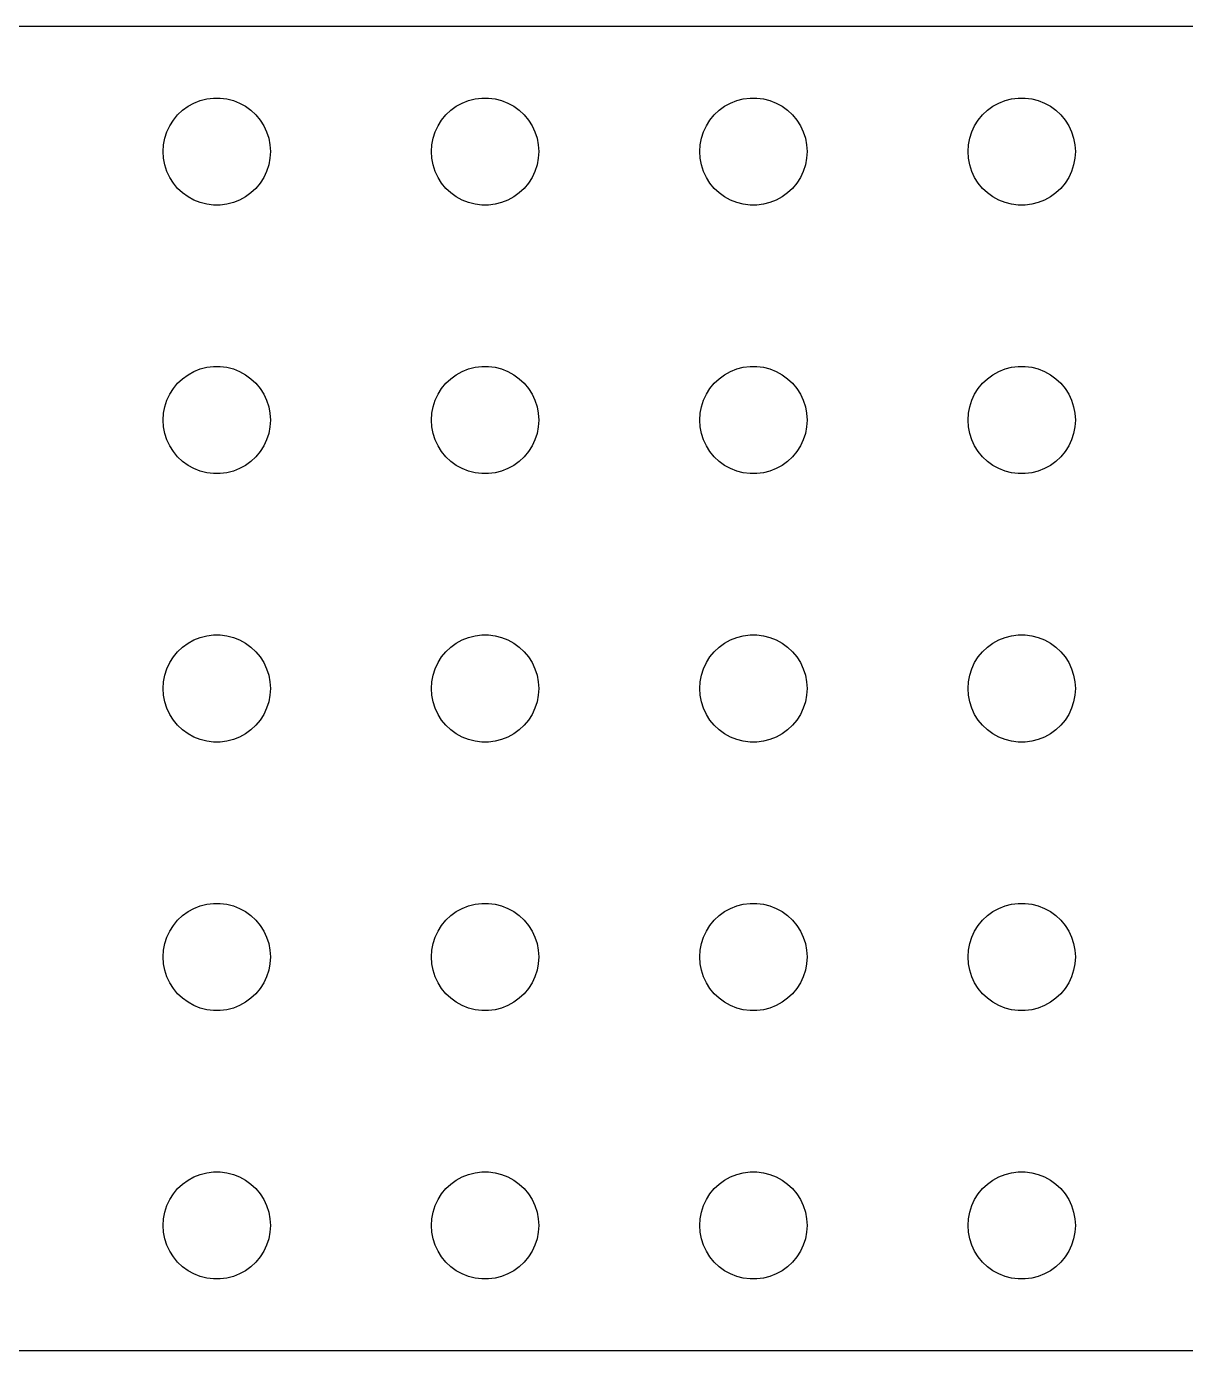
# Model space of a CAD drawing. Header units: metres. Extents: x -71 to 71, y -18 to 18.
# Drawn here: x -35.32 to -2.92, y -18.5 to 18.5 of the extents above; entities that cross this region are included whole.
import ezdxf

# ---------------------------------------------------------------- set-up
doc = ezdxf.new("R2010")
doc.units = ezdxf.units.M

msp = doc.modelspace()

# ---------------------------------------------------------------- linework, layer by layer
for p, q in [((68.657, 18.4951), (-68.657, 18.4951)), ((-30.8037, 16.2665), (-30.6387, 16.3572)), ((-30.6387, 16.3572), (-30.4635, 16.4266)), ((-30.4635, 16.4266), (-30.2811, 16.4734)), ((-30.2811, 16.4734), (-30.0942, 16.497)), ((-30.0942, 16.497), (-29.9058, 16.497)), ((-29.9058, 16.497), (-29.7189, 16.4734)), ((-29.7189, 16.4734), (-29.5365, 16.4266)), ((-29.5365, 16.4266), (-29.3613, 16.3572)), ((-29.3613, 16.3572), (-29.1963, 16.2665)), ((-23.3037, 16.2665), (-23.1387, 16.3572)), ((-23.1387, 16.3572), (-22.9635, 16.4266)), ((-22.9635, 16.4266), (-22.7811, 16.4734)), ((-22.7811, 16.4734), (-22.5942, 16.497)), ((-22.5942, 16.497), (-22.4058, 16.497)), ((-22.4058, 16.497), (-22.2189, 16.4734)), ((-22.2189, 16.4734), (-22.0365, 16.4266)), ((-22.0365, 16.4266), (-21.8613, 16.3572)), ((-21.8613, 16.3572), (-21.6963, 16.2665)), ((-15.8037, 16.2665), (-15.6387, 16.3572)), ((-15.6387, 16.3572), (-15.4635, 16.4266)), ((-15.4635, 16.4266), (-15.2811, 16.4734)), ((-15.2811, 16.4734), (-15.0942, 16.497)), ((-15.0942, 16.497), (-14.9058, 16.497)), ((-14.9058, 16.497), (-14.7189, 16.4734)), ((-14.7189, 16.4734), (-14.5365, 16.4266)), ((-14.5365, 16.4266), (-14.3613, 16.3572)), ((-14.3613, 16.3572), (-14.1963, 16.2665)), ((-8.30373, 16.2665), (-8.13866, 16.3572)), ((-8.13866, 16.3572), (-7.96352, 16.4266)), ((-7.96352, 16.4266), (-7.78107, 16.4734)), ((-7.78107, 16.4734), (-7.59418, 16.497)), ((-7.59418, 16.497), (-7.40581, 16.497)), ((-7.40581, 16.497), (-7.21892, 16.4734)), ((-7.21892, 16.4734), (-7.03647, 16.4266)), ((-7.03647, 16.4266), (-6.86133, 16.3572)), ((-6.86133, 16.3572), (-6.69626, 16.2665)), ((-31.2135, 15.8817), (-31.0934, 16.0268)), ((-31.0934, 16.0268), (-30.9561, 16.1558)), ((-30.9561, 16.1558), (-30.8037, 16.2665)), ((-29.1963, 16.2665), (-29.0439, 16.1558)), ((-29.0439, 16.1558), (-28.9065, 16.0268)), ((-28.9065, 16.0268), (-28.7865, 15.8817)), ((-23.7135, 15.8817), (-23.5934, 16.0268)), ((-23.5934, 16.0268), (-23.4561, 16.1558)), ((-23.4561, 16.1558), (-23.3037, 16.2665)), ((-21.6963, 16.2665), (-21.5439, 16.1558)), ((-21.5439, 16.1558), (-21.4065, 16.0268)), ((-21.4065, 16.0268), (-21.2865, 15.8817)), ((-16.2135, 15.8817), (-16.0934, 16.0268)), ((-16.0934, 16.0268), (-15.9561, 16.1558)), ((-15.9561, 16.1558), (-15.8037, 16.2665)), ((-14.1963, 16.2665), (-14.0439, 16.1558)), ((-14.0439, 16.1558), (-13.9065, 16.0268)), ((-13.9065, 16.0268), (-13.7865, 15.8817)), ((-8.71352, 15.8817), (-8.59344, 16.0268)), ((-8.59344, 16.0268), (-8.45613, 16.1558)), ((-8.45613, 16.1558), (-8.30373, 16.2665)), ((-6.69626, 16.2665), (-6.54385, 16.1558)), ((-6.54385, 16.1558), (-6.40654, 16.0268)), ((-6.40654, 16.0268), (-6.28647, 15.8817)), ((-31.4529, 15.373), (-31.3947, 15.5522)), ((-31.3947, 15.5522), (-31.3145, 15.7226)), ((-31.3145, 15.7226), (-31.2135, 15.8817)), ((-28.7865, 15.8817), (-28.6855, 15.7226)), ((-28.6855, 15.7226), (-28.6053, 15.5522)), ((-28.6053, 15.5522), (-28.5471, 15.373)), ((-23.9529, 15.373), (-23.8947, 15.5522)), ((-23.8947, 15.5522), (-23.8145, 15.7226)), ((-23.8145, 15.7226), (-23.7135, 15.8817)), ((-21.2865, 15.8817), (-21.1855, 15.7226)), ((-21.1855, 15.7226), (-21.1053, 15.5522)), ((-21.1053, 15.5522), (-21.0471, 15.373)), ((-16.4529, 15.373), (-16.3947, 15.5522)), ((-16.3947, 15.5522), (-16.3145, 15.7226)), ((-16.3145, 15.7226), (-16.2135, 15.8817)), ((-13.7865, 15.8817), (-13.6855, 15.7226)), ((-13.6855, 15.7226), (-13.6053, 15.5522)), ((-13.6053, 15.5522), (-13.5471, 15.373)), ((-8.95287, 15.373), (-8.89465, 15.5522)), ((-8.89465, 15.5522), (-8.81445, 15.7226)), ((-8.81445, 15.7226), (-8.71352, 15.8817)), ((-6.28647, 15.8817), (-6.18553, 15.7226)), ((-6.18553, 15.7226), (-6.10533, 15.5522)), ((-6.10533, 15.5522), (-6.04712, 15.373)), ((-31.5, 15), (-31.4882, 15.188)), ((-31.4882, 15.188), (-31.4529, 15.373)), ((-28.5471, 15.373), (-28.5118, 15.188)), ((-28.5118, 15.188), (-28.5, 15)), ((-24, 15), (-23.9882, 15.188)), ((-23.9882, 15.188), (-23.9529, 15.373)), ((-21.0471, 15.373), (-21.0118, 15.188)), ((-21.0118, 15.188), (-21, 15)), ((-16.5, 15), (-16.4882, 15.188)), ((-16.4882, 15.188), (-16.4529, 15.373)), ((-13.5471, 15.373), (-13.5118, 15.188)), ((-13.5118, 15.188), (-13.5, 15)), ((-9, 15), (-8.98816, 15.188)), ((-8.98816, 15.188), (-8.95287, 15.373)), ((-6.04712, 15.373), (-6.01183, 15.188)), ((-6.01183, 15.188), (-6, 15)), ((-31.4882, 14.812), (-31.5, 15)), ((-31.4529, 14.627), (-31.4882, 14.812)), ((-28.5118, 14.812), (-28.5471, 14.627)), ((-28.5, 15), (-28.5118, 14.812)), ((-23.9882, 14.812), (-24, 15)), ((-23.9529, 14.627), (-23.9882, 14.812)), ((-21.0118, 14.812), (-21.0471, 14.627)), ((-21, 15), (-21.0118, 14.812)), ((-16.4882, 14.812), (-16.5, 15)), ((-16.4529, 14.627), (-16.4882, 14.812)), ((-13.5118, 14.812), (-13.5471, 14.627)), ((-13.5, 15), (-13.5118, 14.812)), ((-8.98816, 14.812), (-9, 15)), ((-8.95287, 14.627), (-8.98816, 14.812)), ((-6.01183, 14.812), (-6.04712, 14.627)), ((-6, 15), (-6.01183, 14.812)), ((-31.3947, 14.4478), (-31.4529, 14.627)), ((-31.3145, 14.2774), (-31.3947, 14.4478)), ((-28.6053, 14.4478), (-28.6855, 14.2774)), ((-28.5471, 14.627), (-28.6053, 14.4478)), ((-23.8947, 14.4478), (-23.9529, 14.627)), ((-23.8145, 14.2774), (-23.8947, 14.4478)), ((-21.1053, 14.4478), (-21.1855, 14.2774)), ((-21.0471, 14.627), (-21.1053, 14.4478)), ((-16.3947, 14.4478), (-16.4529, 14.627)), ((-16.3145, 14.2774), (-16.3947, 14.4478)), ((-13.6053, 14.4478), (-13.6855, 14.2774)), ((-13.5471, 14.627), (-13.6053, 14.4478)), ((-8.89465, 14.4478), (-8.95287, 14.627)), ((-8.81445, 14.2774), (-8.89465, 14.4478)), ((-6.10533, 14.4478), (-6.18553, 14.2774)), ((-6.04712, 14.627), (-6.10533, 14.4478)), ((-31.2135, 14.1183), (-31.3145, 14.2774)), ((-31.0934, 13.9732), (-31.2135, 14.1183)), ((-28.7865, 14.1183), (-28.9065, 13.9732)), ((-28.6855, 14.2774), (-28.7865, 14.1183)), ((-23.7135, 14.1183), (-23.8145, 14.2774)), ((-23.5934, 13.9732), (-23.7135, 14.1183)), ((-21.2865, 14.1183), (-21.4065, 13.9732)), ((-21.1855, 14.2774), (-21.2865, 14.1183)), ((-16.2135, 14.1183), (-16.3145, 14.2774)), ((-16.0934, 13.9732), (-16.2135, 14.1183)), ((-13.7865, 14.1183), (-13.9065, 13.9732)), ((-13.6855, 14.2774), (-13.7865, 14.1183)), ((-8.71352, 14.1183), (-8.81445, 14.2774)), ((-8.59344, 13.9732), (-8.71352, 14.1183)), ((-6.28647, 14.1183), (-6.40654, 13.9732)), ((-6.18553, 14.2774), (-6.28647, 14.1183)), ((-30.9561, 13.8442), (-31.0934, 13.9732)), ((-30.8037, 13.7335), (-30.9561, 13.8442)), ((-30.6387, 13.6427), (-30.8037, 13.7335)), ((-29.1963, 13.7335), (-29.3613, 13.6427)), ((-29.0439, 13.8442), (-29.1963, 13.7335)), ((-28.9065, 13.9732), (-29.0439, 13.8442)), ((-23.4561, 13.8442), (-23.5934, 13.9732)), ((-23.3037, 13.7335), (-23.4561, 13.8442)), ((-23.1387, 13.6427), (-23.3037, 13.7335)), ((-21.6963, 13.7335), (-21.8613, 13.6427)), ((-21.5439, 13.8442), (-21.6963, 13.7335)), ((-21.4065, 13.9732), (-21.5439, 13.8442)), ((-15.9561, 13.8442), (-16.0934, 13.9732)), ((-15.8037, 13.7335), (-15.9561, 13.8442)), ((-15.6387, 13.6427), (-15.8037, 13.7335)), ((-14.1963, 13.7335), (-14.3613, 13.6427)), ((-14.0439, 13.8442), (-14.1963, 13.7335)), ((-13.9065, 13.9732), (-14.0439, 13.8442)), ((-8.45613, 13.8442), (-8.59344, 13.9732)), ((-8.30373, 13.7335), (-8.45613, 13.8442)), ((-8.13866, 13.6427), (-8.30373, 13.7335)), ((-6.69626, 13.7335), (-6.86133, 13.6427)), ((-6.54385, 13.8442), (-6.69626, 13.7335)), ((-6.40654, 13.9732), (-6.54385, 13.8442)), ((-30.4635, 13.5734), (-30.6387, 13.6427)), ((-30.2811, 13.5266), (-30.4635, 13.5734)), ((-30.0942, 13.5029), (-30.2811, 13.5266)), ((-29.9058, 13.5029), (-30.0942, 13.5029)), ((-29.7189, 13.5266), (-29.9058, 13.5029)), ((-29.5365, 13.5734), (-29.7189, 13.5266)), ((-29.3613, 13.6427), (-29.5365, 13.5734)), ((-22.9635, 13.5734), (-23.1387, 13.6427)), ((-22.7811, 13.5266), (-22.9635, 13.5734)), ((-22.5942, 13.5029), (-22.7811, 13.5266)), ((-22.4058, 13.5029), (-22.5942, 13.5029)), ((-22.2189, 13.5266), (-22.4058, 13.5029)), ((-22.0365, 13.5734), (-22.2189, 13.5266)), ((-21.8613, 13.6427), (-22.0365, 13.5734)), ((-15.4635, 13.5734), (-15.6387, 13.6427)), ((-15.2811, 13.5266), (-15.4635, 13.5734)), ((-15.0942, 13.5029), (-15.2811, 13.5266)), ((-14.9058, 13.5029), (-15.0942, 13.5029)), ((-14.7189, 13.5266), (-14.9058, 13.5029)), ((-14.5365, 13.5734), (-14.7189, 13.5266)), ((-14.3613, 13.6427), (-14.5365, 13.5734)), ((-7.96352, 13.5734), (-8.13866, 13.6427)), ((-7.78107, 13.5266), (-7.96352, 13.5734)), ((-7.59418, 13.5029), (-7.78107, 13.5266)), ((-7.40581, 13.5029), (-7.59418, 13.5029)), ((-7.21892, 13.5266), (-7.40581, 13.5029)), ((-7.03647, 13.5734), (-7.21892, 13.5266)), ((-6.86133, 13.6427), (-7.03647, 13.5734)), ((-30.6387, 8.85724), (-30.4635, 8.92657)), ((-30.4635, 8.92657), (-30.2811, 8.97342)), ((-30.2811, 8.97342), (-30.0942, 8.99704)), ((-30.0942, 8.99704), (-29.9058, 8.99704)), ((-29.9058, 8.99704), (-29.7189, 8.97342)), ((-29.7189, 8.97342), (-29.5365, 8.92657)), ((-29.5365, 8.92657), (-29.3613, 8.85724)), ((-23.1387, 8.85724), (-22.9635, 8.92657)), ((-22.9635, 8.92657), (-22.7811, 8.97342)), ((-22.7811, 8.97342), (-22.5942, 8.99704)), ((-22.5942, 8.99704), (-22.4058, 8.99704)), ((-22.4058, 8.99704), (-22.2189, 8.97342)), ((-22.2189, 8.97342), (-22.0365, 8.92657)), ((-22.0365, 8.92657), (-21.8613, 8.85724)), ((-15.6387, 8.85724), (-15.4635, 8.92657)), ((-15.4635, 8.92657), (-15.2811, 8.97342)), ((-15.2811, 8.97342), (-15.0942, 8.99704)), ((-15.0942, 8.99704), (-14.9058, 8.99704)), ((-14.9058, 8.99704), (-14.7189, 8.97342)), ((-14.7189, 8.97342), (-14.5365, 8.92657)), ((-14.5365, 8.92657), (-14.3613, 8.85724)), ((-8.13866, 8.85724), (-7.96352, 8.92657)), ((-7.96352, 8.92657), (-7.78107, 8.97342)), ((-7.78107, 8.97342), (-7.59418, 8.99704)), ((-7.59418, 8.99704), (-7.40581, 8.99704)), ((-7.40581, 8.99704), (-7.21892, 8.97342)), ((-7.21892, 8.97342), (-7.03647, 8.92657)), ((-7.03647, 8.92657), (-6.86133, 8.85724)), ((-31.2135, 8.38167), (-31.0934, 8.52681)), ((-31.0934, 8.52681), (-30.9561, 8.65576)), ((-30.9561, 8.65576), (-30.8037, 8.76648)), ((-30.8037, 8.76648), (-30.6387, 8.85724)), ((-29.3613, 8.85724), (-29.1963, 8.76648)), ((-29.1963, 8.76648), (-29.0439, 8.65576)), ((-29.0439, 8.65576), (-28.9065, 8.52681)), ((-28.9065, 8.52681), (-28.7865, 8.38167)), ((-23.7135, 8.38167), (-23.5934, 8.52681)), ((-23.5934, 8.52681), (-23.4561, 8.65576)), ((-23.4561, 8.65576), (-23.3037, 8.76648)), ((-23.3037, 8.76648), (-23.1387, 8.85724)), ((-21.8613, 8.85724), (-21.6963, 8.76648)), ((-21.6963, 8.76648), (-21.5439, 8.65576)), ((-21.5439, 8.65576), (-21.4065, 8.52681)), ((-21.4065, 8.52681), (-21.2865, 8.38167)), ((-16.2135, 8.38167), (-16.0934, 8.52681)), ((-16.0934, 8.52681), (-15.9561, 8.65576)), ((-15.9561, 8.65576), (-15.8037, 8.76648)), ((-15.8037, 8.76648), (-15.6387, 8.85724)), ((-14.3613, 8.85724), (-14.1963, 8.76648)), ((-14.1963, 8.76648), (-14.0439, 8.65576)), ((-14.0439, 8.65576), (-13.9065, 8.52681)), ((-13.9065, 8.52681), (-13.7865, 8.38167)), ((-8.71352, 8.38167), (-8.59344, 8.52681)), ((-8.59344, 8.52681), (-8.45613, 8.65576)), ((-8.45613, 8.65576), (-8.30373, 8.76648)), ((-8.30373, 8.76648), (-8.13866, 8.85724)), ((-6.86133, 8.85724), (-6.69626, 8.76648)), ((-6.69626, 8.76648), (-6.54385, 8.65576)), ((-6.54385, 8.65576), (-6.40654, 8.52681)), ((-6.40654, 8.52681), (-6.28647, 8.38167)), ((-31.3947, 8.05219), (-31.3145, 8.22263)), ((-31.3145, 8.22263), (-31.2135, 8.38167)), ((-28.7865, 8.38167), (-28.6855, 8.22263)), ((-28.6855, 8.22263), (-28.6053, 8.05219)), ((-23.8947, 8.05219), (-23.8145, 8.22263)), ((-23.8145, 8.22263), (-23.7135, 8.38167)), ((-21.2865, 8.38167), (-21.1855, 8.22263)), ((-21.1855, 8.22263), (-21.1053, 8.05219)), ((-16.3947, 8.05219), (-16.3145, 8.22263)), ((-16.3145, 8.22263), (-16.2135, 8.38167)), ((-13.7865, 8.38167), (-13.6855, 8.22263)), ((-13.6855, 8.22263), (-13.6053, 8.05219)), ((-8.89465, 8.05219), (-8.81445, 8.22263)), ((-8.81445, 8.22263), (-8.71352, 8.38167)), ((-6.28647, 8.38167), (-6.18553, 8.22263)), ((-6.18553, 8.22263), (-6.10533, 8.05219)), ((-31.4882, 7.68799), (-31.4529, 7.87303)), ((-31.4529, 7.87303), (-31.3947, 8.05219)), ((-28.6053, 8.05219), (-28.5471, 7.87303)), ((-28.5471, 7.87303), (-28.5118, 7.68799)), ((-23.9882, 7.68799), (-23.9529, 7.87303)), ((-23.9529, 7.87303), (-23.8947, 8.05219)), ((-21.1053, 8.05219), (-21.0471, 7.87303)), ((-21.0471, 7.87303), (-21.0118, 7.68799)), ((-16.4882, 7.68799), (-16.4529, 7.87303)), ((-16.4529, 7.87303), (-16.3947, 8.05219)), ((-13.6053, 8.05219), (-13.5471, 7.87303)), ((-13.5471, 7.87303), (-13.5118, 7.68799)), ((-8.98816, 7.68799), (-8.95287, 7.87303)), ((-8.95287, 7.87303), (-8.89465, 8.05219)), ((-6.10533, 8.05219), (-6.04712, 7.87303)), ((-6.04712, 7.87303), (-6.01183, 7.68799)), ((-31.5, 7.5), (-31.4882, 7.68799)), ((-31.4882, 7.312), (-31.5, 7.5)), ((-28.5118, 7.68799), (-28.5, 7.5)), ((-28.5, 7.5), (-28.5118, 7.312)), ((-24, 7.5), (-23.9882, 7.68799)), ((-23.9882, 7.312), (-24, 7.5)), ((-21.0118, 7.68799), (-21, 7.5)), ((-21, 7.5), (-21.0118, 7.312)), ((-16.5, 7.5), (-16.4882, 7.68799)), ((-16.4882, 7.312), (-16.5, 7.5)), ((-13.5118, 7.68799), (-13.5, 7.5)), ((-13.5, 7.5), (-13.5118, 7.312)), ((-9, 7.5), (-8.98816, 7.68799)), ((-8.98816, 7.312), (-9, 7.5)), ((-6.01183, 7.68799), (-6, 7.5)), ((-6, 7.5), (-6.01183, 7.312)), ((-31.4529, 7.12695), (-31.4882, 7.312)), ((-31.3947, 6.9478), (-31.4529, 7.12695)), ((-28.5471, 7.12695), (-28.6053, 6.9478)), ((-28.5118, 7.312), (-28.5471, 7.12695)), ((-23.9529, 7.12695), (-23.9882, 7.312)), ((-23.8947, 6.9478), (-23.9529, 7.12695)), ((-21.0471, 7.12695), (-21.1053, 6.9478)), ((-21.0118, 7.312), (-21.0471, 7.12695)), ((-16.4529, 7.12695), (-16.4882, 7.312)), ((-16.3947, 6.9478), (-16.4529, 7.12695)), ((-13.5471, 7.12695), (-13.6053, 6.9478)), ((-13.5118, 7.312), (-13.5471, 7.12695)), ((-8.95287, 7.12695), (-8.98816, 7.312)), ((-8.89465, 6.9478), (-8.95287, 7.12695)), ((-6.04712, 7.12695), (-6.10533, 6.9478)), ((-6.01183, 7.312), (-6.04712, 7.12695)), ((-31.3145, 6.77736), (-31.3947, 6.9478)), ((-31.2135, 6.61832), (-31.3145, 6.77736)), ((-28.6855, 6.77736), (-28.7865, 6.61832)), ((-28.6053, 6.9478), (-28.6855, 6.77736)), ((-23.8145, 6.77736), (-23.8947, 6.9478)), ((-23.7135, 6.61832), (-23.8145, 6.77736)), ((-21.1855, 6.77736), (-21.2865, 6.61832)), ((-21.1053, 6.9478), (-21.1855, 6.77736)), ((-16.3145, 6.77736), (-16.3947, 6.9478)), ((-16.2135, 6.61832), (-16.3145, 6.77736)), ((-13.6855, 6.77736), (-13.7865, 6.61832)), ((-13.6053, 6.9478), (-13.6855, 6.77736)), ((-8.81445, 6.77736), (-8.89465, 6.9478)), ((-8.71352, 6.61832), (-8.81445, 6.77736)), ((-6.18553, 6.77736), (-6.28647, 6.61832)), ((-6.10533, 6.9478), (-6.18553, 6.77736)), ((-31.0934, 6.47318), (-31.2135, 6.61832)), ((-30.9561, 6.34422), (-31.0934, 6.47318)), ((-30.8037, 6.23351), (-30.9561, 6.34422)), ((-29.0439, 6.34422), (-29.1963, 6.23351)), ((-28.9065, 6.47318), (-29.0439, 6.34422)), ((-28.7865, 6.61832), (-28.9065, 6.47318)), ((-23.5934, 6.47318), (-23.7135, 6.61832)), ((-23.4561, 6.34422), (-23.5934, 6.47318)), ((-23.3037, 6.23351), (-23.4561, 6.34422)), ((-21.5439, 6.34422), (-21.6963, 6.23351)), ((-21.4065, 6.47318), (-21.5439, 6.34422)), ((-21.2865, 6.61832), (-21.4065, 6.47318)), ((-16.0934, 6.47318), (-16.2135, 6.61832)), ((-15.9561, 6.34422), (-16.0934, 6.47318)), ((-15.8037, 6.23351), (-15.9561, 6.34422)), ((-14.0439, 6.34422), (-14.1963, 6.23351)), ((-13.9065, 6.47318), (-14.0439, 6.34422)), ((-13.7865, 6.61832), (-13.9065, 6.47318)), ((-8.59344, 6.47318), (-8.71352, 6.61832)), ((-8.45613, 6.34422), (-8.59344, 6.47318)), ((-8.30373, 6.23351), (-8.45613, 6.34422)), ((-6.54385, 6.34422), (-6.69626, 6.23351)), ((-6.40654, 6.47318), (-6.54385, 6.34422)), ((-6.28647, 6.61832), (-6.40654, 6.47318)), ((-30.6387, 6.14275), (-30.8037, 6.23351)), ((-30.4635, 6.07341), (-30.6387, 6.14275)), ((-30.2811, 6.02657), (-30.4635, 6.07341)), ((-30.0942, 6.00294), (-30.2811, 6.02657)), ((-29.9058, 6.00294), (-30.0942, 6.00294)), ((-29.7189, 6.02657), (-29.9058, 6.00294)), ((-29.5365, 6.07341), (-29.7189, 6.02657)), ((-29.3613, 6.14275), (-29.5365, 6.07341)), ((-29.1963, 6.23351), (-29.3613, 6.14275)), ((-23.1387, 6.14275), (-23.3037, 6.23351)), ((-22.9635, 6.07341), (-23.1387, 6.14275)), ((-22.7811, 6.02657), (-22.9635, 6.07341)), ((-22.5942, 6.00294), (-22.7811, 6.02657)), ((-22.4058, 6.00294), (-22.5942, 6.00294)), ((-22.2189, 6.02657), (-22.4058, 6.00294)), ((-22.0365, 6.07341), (-22.2189, 6.02657)), ((-21.8613, 6.14275), (-22.0365, 6.07341)), ((-21.6963, 6.23351), (-21.8613, 6.14275)), ((-15.6387, 6.14275), (-15.8037, 6.23351)), ((-15.4635, 6.07341), (-15.6387, 6.14275)), ((-15.2811, 6.02657), (-15.4635, 6.07341)), ((-15.0942, 6.00294), (-15.2811, 6.02657)), ((-14.9058, 6.00294), (-15.0942, 6.00294)), ((-14.7189, 6.02657), (-14.9058, 6.00294)), ((-14.5365, 6.07341), (-14.7189, 6.02657)), ((-14.3613, 6.14275), (-14.5365, 6.07341)), ((-14.1963, 6.23351), (-14.3613, 6.14275)), ((-8.13866, 6.14275), (-8.30373, 6.23351)), ((-7.96352, 6.07341), (-8.13866, 6.14275)), ((-7.78107, 6.02657), (-7.96352, 6.07341)), ((-7.59418, 6.00294), (-7.78107, 6.02657)), ((-7.40581, 6.00294), (-7.59418, 6.00294)), ((-7.21892, 6.02657), (-7.40581, 6.00294)), ((-7.03647, 6.07341), (-7.21892, 6.02657)), ((-6.86133, 6.14275), (-7.03647, 6.07341)), ((-6.69626, 6.23351), (-6.86133, 6.14275)), ((-30.2811, 1.47342), (-30.0942, 1.49704)), ((-30.0942, 1.49704), (-29.9058, 1.49704)), ((-29.9058, 1.49704), (-29.7189, 1.47342)), ((-22.7811, 1.47342), (-22.5942, 1.49704)), ((-22.5942, 1.49704), (-22.4058, 1.49704)), ((-22.4058, 1.49704), (-22.2189, 1.47342)), ((-15.2811, 1.47342), (-15.0942, 1.49704)), ((-15.0942, 1.49704), (-14.9058, 1.49704)), ((-14.9058, 1.49704), (-14.7189, 1.47342)), ((-7.78107, 1.47342), (-7.59418, 1.49704)), ((-7.59418, 1.49704), (-7.40581, 1.49704)), ((-7.40581, 1.49704), (-7.21892, 1.47342)), ((-31.0934, 1.02681), (-30.9561, 1.15576)), ((-30.9561, 1.15576), (-30.8037, 1.26648)), ((-30.8037, 1.26648), (-30.6387, 1.35724)), ((-30.6387, 1.35724), (-30.4635, 1.42657)), ((-30.4635, 1.42657), (-30.2811, 1.47342)), ((-29.7189, 1.47342), (-29.5365, 1.42657)), ((-29.5365, 1.42657), (-29.3613, 1.35724)), ((-29.3613, 1.35724), (-29.1963, 1.26648)), ((-29.1963, 1.26648), (-29.0439, 1.15576)), ((-29.0439, 1.15576), (-28.9065, 1.02681)), ((-23.5934, 1.02681), (-23.4561, 1.15576)), ((-23.4561, 1.15576), (-23.3037, 1.26648)), ((-23.3037, 1.26648), (-23.1387, 1.35724)), ((-23.1387, 1.35724), (-22.9635, 1.42657)), ((-22.9635, 1.42657), (-22.7811, 1.47342)), ((-22.2189, 1.47342), (-22.0365, 1.42657)), ((-22.0365, 1.42657), (-21.8613, 1.35724)), ((-21.8613, 1.35724), (-21.6963, 1.26648)), ((-21.6963, 1.26648), (-21.5439, 1.15576)), ((-21.5439, 1.15576), (-21.4065, 1.02681)), ((-16.0934, 1.02681), (-15.9561, 1.15576)), ((-15.9561, 1.15576), (-15.8037, 1.26648)), ((-15.8037, 1.26648), (-15.6387, 1.35724)), ((-15.6387, 1.35724), (-15.4635, 1.42657)), ((-15.4635, 1.42657), (-15.2811, 1.47342)), ((-14.7189, 1.47342), (-14.5365, 1.42657)), ((-14.5365, 1.42657), (-14.3613, 1.35724)), ((-14.3613, 1.35724), (-14.1963, 1.26648)), ((-14.1963, 1.26648), (-14.0439, 1.15576)), ((-14.0439, 1.15576), (-13.9065, 1.02681)), ((-8.59344, 1.02681), (-8.45613, 1.15576)), ((-8.45613, 1.15576), (-8.30373, 1.26648)), ((-8.30373, 1.26648), (-8.13866, 1.35724)), ((-8.13866, 1.35724), (-7.96352, 1.42657)), ((-7.96352, 1.42657), (-7.78107, 1.47342)), ((-7.21892, 1.47342), (-7.03647, 1.42657)), ((-7.03647, 1.42657), (-6.86133, 1.35724)), ((-6.86133, 1.35724), (-6.69626, 1.26648)), ((-6.69626, 1.26648), (-6.54385, 1.15576)), ((-6.54385, 1.15576), (-6.40654, 1.02681)), ((-31.3145, 0.722626), (-31.2135, 0.881668)), ((-31.2135, 0.881668), (-31.0934, 1.02681)), ((-28.9065, 1.02681), (-28.7865, 0.881668)), ((-28.7865, 0.881668), (-28.6855, 0.722626)), ((-23.8145, 0.722626), (-23.7135, 0.881668)), ((-23.7135, 0.881668), (-23.5934, 1.02681)), ((-21.4065, 1.02681), (-21.2865, 0.881668)), ((-21.2865, 0.881668), (-21.1855, 0.722626)), ((-16.3145, 0.722626), (-16.2135, 0.881668)), ((-16.2135, 0.881668), (-16.0934, 1.02681)), ((-13.9065, 1.02681), (-13.7865, 0.881668)), ((-13.7865, 0.881668), (-13.6855, 0.722626)), ((-8.81445, 0.722626), (-8.71352, 0.881668)), ((-8.71352, 0.881668), (-8.59344, 1.02681)), ((-6.40654, 1.02681), (-6.28647, 0.881668)), ((-6.28647, 0.881668), (-6.18553, 0.722626)), ((-31.4882, 0.187988), (-31.4529, 0.373032)), ((-31.4529, 0.373032), (-31.3947, 0.552185)), ((-31.3947, 0.552185), (-31.3145, 0.722626)), ((-28.6855, 0.722626), (-28.6053, 0.552185)), ((-28.6053, 0.552185), (-28.5471, 0.373032)), ((-28.5471, 0.373032), (-28.5118, 0.187988)), ((-23.9882, 0.187988), (-23.9529, 0.373032)), ((-23.9529, 0.373032), (-23.8947, 0.552185)), ((-23.8947, 0.552185), (-23.8145, 0.722626)), ((-21.1855, 0.722626), (-21.1053, 0.552185)), ((-21.1053, 0.552185), (-21.0471, 0.373032)), ((-21.0471, 0.373032), (-21.0118, 0.187988)), ((-16.4882, 0.187988), (-16.4529, 0.373032)), ((-16.4529, 0.373032), (-16.3947, 0.552185)), ((-16.3947, 0.552185), (-16.3145, 0.722626)), ((-13.6855, 0.722626), (-13.6053, 0.552185)), ((-13.6053, 0.552185), (-13.5471, 0.373032)), ((-13.5471, 0.373032), (-13.5118, 0.187988)), ((-8.98816, 0.187988), (-8.95287, 0.373032)), ((-8.95287, 0.373032), (-8.89465, 0.552185)), ((-8.89465, 0.552185), (-8.81445, 0.722626)), ((-6.18553, 0.722626), (-6.10533, 0.552185)), ((-6.10533, 0.552185), (-6.04712, 0.373032)), ((-6.04712, 0.373032), (-6.01183, 0.187988)), ((-31.5, 0), (-31.4882, 0.187988)), ((-31.4882, -0.187988), (-31.5, 0)), ((-28.5118, 0.187988), (-28.5, 0)), ((-28.5, 0), (-28.5118, -0.187988)), ((-24, 0), (-23.9882, 0.187988)), ((-23.9882, -0.187988), (-24, 0)), ((-21.0118, 0.187988), (-21, 0)), ((-21, 0), (-21.0118, -0.187988)), ((-16.5, 0), (-16.4882, 0.187988)), ((-16.4882, -0.187988), (-16.5, 0)), ((-13.5118, 0.187988), (-13.5, 0)), ((-13.5, 0), (-13.5118, -0.187988)), ((-9, 0), (-8.98816, 0.187988)), ((-8.98816, -0.187988), (-9, 0)), ((-6.01183, 0.187988), (-6, 0)), ((-6, 0), (-6.01183, -0.187988)), ((-31.4529, -0.373032), (-31.4882, -0.187988)), ((-28.5118, -0.187988), (-28.5471, -0.373032)), ((-23.9529, -0.373032), (-23.9882, -0.187988)), ((-21.0118, -0.187988), (-21.0471, -0.373032)), ((-16.4529, -0.373032), (-16.4882, -0.187988)), ((-13.5118, -0.187988), (-13.5471, -0.373032)), ((-8.95287, -0.373032), (-8.98816, -0.187988)), ((-6.01183, -0.187988), (-6.04712, -0.373032)), ((-31.3947, -0.552185), (-31.4529, -0.373032)), ((-31.3145, -0.722626), (-31.3947, -0.552185)), ((-31.2135, -0.881668), (-31.3145, -0.722626)), ((-28.6855, -0.722626), (-28.7865, -0.881668)), ((-28.6053, -0.552185), (-28.6855, -0.722626)), ((-28.5471, -0.373032), (-28.6053, -0.552185)), ((-23.8947, -0.552185), (-23.9529, -0.373032)), ((-23.8145, -0.722626), (-23.8947, -0.552185)), ((-23.7135, -0.881668), (-23.8145, -0.722626)), ((-21.1855, -0.722626), (-21.2865, -0.881668)), ((-21.1053, -0.552185), (-21.1855, -0.722626)), ((-21.0471, -0.373032), (-21.1053, -0.552185)), ((-16.3947, -0.552185), (-16.4529, -0.373032)), ((-16.3145, -0.722626), (-16.3947, -0.552185)), ((-16.2135, -0.881668), (-16.3145, -0.722626)), ((-13.6855, -0.722626), (-13.7865, -0.881668)), ((-13.6053, -0.552185), (-13.6855, -0.722626)), ((-13.5471, -0.373032), (-13.6053, -0.552185)), ((-8.89465, -0.552185), (-8.95287, -0.373032)), ((-8.81445, -0.722626), (-8.89465, -0.552185)), ((-8.71352, -0.881668), (-8.81445, -0.722626)), ((-6.18553, -0.722626), (-6.28647, -0.881668)), ((-6.10533, -0.552185), (-6.18553, -0.722626)), ((-6.04712, -0.373032), (-6.10533, -0.552185)), ((-31.0934, -1.02681), (-31.2135, -0.881668)), ((-30.9561, -1.15576), (-31.0934, -1.02681)), ((-28.9065, -1.02681), (-29.0439, -1.15576)), ((-28.7865, -0.881668), (-28.9065, -1.02681)), ((-23.5934, -1.02681), (-23.7135, -0.881668)), ((-23.4561, -1.15576), (-23.5934, -1.02681)), ((-21.4065, -1.02681), (-21.5439, -1.15576)), ((-21.2865, -0.881668), (-21.4065, -1.02681)), ((-16.0934, -1.02681), (-16.2135, -0.881668)), ((-15.9561, -1.15576), (-16.0934, -1.02681)), ((-13.9065, -1.02681), (-14.0439, -1.15576)), ((-13.7865, -0.881668), (-13.9065, -1.02681)), ((-8.59344, -1.02681), (-8.71352, -0.881668)), ((-8.45613, -1.15576), (-8.59344, -1.02681)), ((-6.40654, -1.02681), (-6.54385, -1.15576)), ((-6.28647, -0.881668), (-6.40654, -1.02681)), ((-30.8037, -1.26648), (-30.9561, -1.15576)), ((-30.6387, -1.35724), (-30.8037, -1.26648)), ((-30.4635, -1.42657), (-30.6387, -1.35724)), ((-30.2811, -1.47342), (-30.4635, -1.42657)), ((-30.0942, -1.49704), (-30.2811, -1.47342)), ((-29.7189, -1.47342), (-29.9058, -1.49704)), ((-29.5365, -1.42657), (-29.7189, -1.47342)), ((-29.3613, -1.35724), (-29.5365, -1.42657)), ((-29.1963, -1.26648), (-29.3613, -1.35724)), ((-29.0439, -1.15576), (-29.1963, -1.26648)), ((-23.3037, -1.26648), (-23.4561, -1.15576)), ((-23.1387, -1.35724), (-23.3037, -1.26648)), ((-22.9635, -1.42657), (-23.1387, -1.35724)), ((-22.7811, -1.47342), (-22.9635, -1.42657)), ((-22.5942, -1.49704), (-22.7811, -1.47342)), ((-22.2189, -1.47342), (-22.4058, -1.49704)), ((-22.0365, -1.42657), (-22.2189, -1.47342)), ((-21.8613, -1.35724), (-22.0365, -1.42657)), ((-21.6963, -1.26648), (-21.8613, -1.35724)), ((-21.5439, -1.15576), (-21.6963, -1.26648)), ((-15.8037, -1.26648), (-15.9561, -1.15576)), ((-15.6387, -1.35724), (-15.8037, -1.26648)), ((-15.4635, -1.42657), (-15.6387, -1.35724)), ((-15.2811, -1.47342), (-15.4635, -1.42657)), ((-15.0942, -1.49704), (-15.2811, -1.47342)), ((-14.7189, -1.47342), (-14.9058, -1.49704)), ((-14.5365, -1.42657), (-14.7189, -1.47342)), ((-14.3613, -1.35724), (-14.5365, -1.42657)), ((-14.1963, -1.26648), (-14.3613, -1.35724)), ((-14.0439, -1.15576), (-14.1963, -1.26648)), ((-8.30373, -1.26648), (-8.45613, -1.15576)), ((-8.13866, -1.35724), (-8.30373, -1.26648)), ((-7.96352, -1.42657), (-8.13866, -1.35724)), ((-7.78107, -1.47342), (-7.96352, -1.42657)), ((-7.59418, -1.49704), (-7.78107, -1.47342)), ((-7.21892, -1.47342), (-7.40581, -1.49704)), ((-7.03647, -1.42657), (-7.21892, -1.47342)), ((-6.86133, -1.35724), (-7.03647, -1.42657)), ((-6.69626, -1.26648), (-6.86133, -1.35724)), ((-6.54385, -1.15576), (-6.69626, -1.26648)), ((-29.9058, -1.49704), (-30.0942, -1.49704)), ((-22.4058, -1.49704), (-22.5942, -1.49704)), ((-14.9058, -1.49704), (-15.0942, -1.49704)), ((-7.40581, -1.49704), (-7.59418, -1.49704)), ((-30.9561, -6.34422), (-30.8037, -6.23351)), ((-30.8037, -6.23351), (-30.6387, -6.14275)), ((-30.6387, -6.14275), (-30.4635, -6.07341)), ((-30.4635, -6.07341), (-30.2811, -6.02657)), ((-30.2811, -6.02657), (-30.0942, -6.00294)), ((-30.0942, -6.00294), (-29.9058, -6.00294)), ((-29.9058, -6.00294), (-29.7189, -6.02657)), ((-29.7189, -6.02657), (-29.5365, -6.07341)), ((-29.5365, -6.07341), (-29.3613, -6.14275)), ((-29.3613, -6.14275), (-29.1963, -6.23351)), ((-29.1963, -6.23351), (-29.0439, -6.34422)), ((-23.4561, -6.34422), (-23.3037, -6.23351)), ((-23.3037, -6.23351), (-23.1387, -6.14275)), ((-23.1387, -6.14275), (-22.9635, -6.07341)), ((-22.9635, -6.07341), (-22.7811, -6.02657)), ((-22.7811, -6.02657), (-22.5942, -6.00294)), ((-22.5942, -6.00294), (-22.4058, -6.00294)), ((-22.4058, -6.00294), (-22.2189, -6.02657)), ((-22.2189, -6.02657), (-22.0365, -6.07341)), ((-22.0365, -6.07341), (-21.8613, -6.14275)), ((-21.8613, -6.14275), (-21.6963, -6.23351)), ((-21.6963, -6.23351), (-21.5439, -6.34422)), ((-15.9561, -6.34422), (-15.8037, -6.23351)), ((-15.8037, -6.23351), (-15.6387, -6.14275)), ((-15.6387, -6.14275), (-15.4635, -6.07341)), ((-15.4635, -6.07341), (-15.2811, -6.02657)), ((-15.2811, -6.02657), (-15.0942, -6.00294)), ((-15.0942, -6.00294), (-14.9058, -6.00294)), ((-14.9058, -6.00294), (-14.7189, -6.02657)), ((-14.7189, -6.02657), (-14.5365, -6.07341)), ((-14.5365, -6.07341), (-14.3613, -6.14275)), ((-14.3613, -6.14275), (-14.1963, -6.23351)), ((-14.1963, -6.23351), (-14.0439, -6.34422)), ((-8.45613, -6.34422), (-8.30373, -6.23351)), ((-8.30373, -6.23351), (-8.13866, -6.14275)), ((-8.13866, -6.14275), (-7.96352, -6.07341)), ((-7.96352, -6.07341), (-7.78107, -6.02657)), ((-7.78107, -6.02657), (-7.59418, -6.00294)), ((-7.59418, -6.00294), (-7.40581, -6.00294)), ((-7.40581, -6.00294), (-7.21892, -6.02657)), ((-7.21892, -6.02657), (-7.03647, -6.07341)), ((-7.03647, -6.07341), (-6.86133, -6.14275)), ((-6.86133, -6.14275), (-6.69626, -6.23351)), ((-6.69626, -6.23351), (-6.54385, -6.34422)), ((-31.3145, -6.77736), (-31.2135, -6.61832)), ((-31.2135, -6.61832), (-31.0934, -6.47318)), ((-31.0934, -6.47318), (-30.9561, -6.34422)), ((-29.0439, -6.34422), (-28.9065, -6.47318)), ((-28.9065, -6.47318), (-28.7865, -6.61832)), ((-28.7865, -6.61832), (-28.6855, -6.77736)), ((-23.8145, -6.77736), (-23.7135, -6.61832)), ((-23.7135, -6.61832), (-23.5934, -6.47318)), ((-23.5934, -6.47318), (-23.4561, -6.34422)), ((-21.5439, -6.34422), (-21.4065, -6.47318)), ((-21.4065, -6.47318), (-21.2865, -6.61832)), ((-21.2865, -6.61832), (-21.1855, -6.77736)), ((-16.3145, -6.77736), (-16.2135, -6.61832)), ((-16.2135, -6.61832), (-16.0934, -6.47318)), ((-16.0934, -6.47318), (-15.9561, -6.34422)), ((-14.0439, -6.34422), (-13.9065, -6.47318)), ((-13.9065, -6.47318), (-13.7865, -6.61832)), ((-13.7865, -6.61832), (-13.6855, -6.77736)), ((-8.81445, -6.77736), (-8.71352, -6.61832)), ((-8.71352, -6.61832), (-8.59344, -6.47318)), ((-8.59344, -6.47318), (-8.45613, -6.34422)), ((-6.54385, -6.34422), (-6.40654, -6.47318)), ((-6.40654, -6.47318), (-6.28647, -6.61832)), ((-6.28647, -6.61832), (-6.18553, -6.77736)), ((-31.4529, -7.12695), (-31.3947, -6.9478)), ((-31.3947, -6.9478), (-31.3145, -6.77736)), ((-28.6855, -6.77736), (-28.6053, -6.9478)), ((-28.6053, -6.9478), (-28.5471, -7.12695)), ((-23.9529, -7.12695), (-23.8947, -6.9478)), ((-23.8947, -6.9478), (-23.8145, -6.77736)), ((-21.1855, -6.77736), (-21.1053, -6.9478)), ((-21.1053, -6.9478), (-21.0471, -7.12695)), ((-16.4529, -7.12695), (-16.3947, -6.9478)), ((-16.3947, -6.9478), (-16.3145, -6.77736)), ((-13.6855, -6.77736), (-13.6053, -6.9478)), ((-13.6053, -6.9478), (-13.5471, -7.12695)), ((-8.95287, -7.12695), (-8.89465, -6.9478)), ((-8.89465, -6.9478), (-8.81445, -6.77736)), ((-6.18553, -6.77736), (-6.10533, -6.9478)), ((-6.10533, -6.9478), (-6.04712, -7.12695)), ((-31.5, -7.5), (-31.4882, -7.312)), ((-31.4882, -7.312), (-31.4529, -7.12695)), ((-28.5471, -7.12695), (-28.5118, -7.312)), ((-28.5118, -7.312), (-28.5, -7.5)), ((-24, -7.5), (-23.9882, -7.312)), ((-23.9882, -7.312), (-23.9529, -7.12695)), ((-21.0471, -7.12695), (-21.0118, -7.312)), ((-21.0118, -7.312), (-21, -7.5)), ((-16.5, -7.5), (-16.4882, -7.312)), ((-16.4882, -7.312), (-16.4529, -7.12695)), ((-13.5471, -7.12695), (-13.5118, -7.312)), ((-13.5118, -7.312), (-13.5, -7.5)), ((-9, -7.5), (-8.98816, -7.312)), ((-8.98816, -7.312), (-8.95287, -7.12695)), ((-6.04712, -7.12695), (-6.01183, -7.312)), ((-6.01183, -7.312), (-6, -7.5)), ((-31.4882, -7.68799), (-31.5, -7.5)), ((-31.4529, -7.87303), (-31.4882, -7.68799)), ((-28.5118, -7.68799), (-28.5471, -7.87303)), ((-28.5, -7.5), (-28.5118, -7.68799)), ((-23.9882, -7.68799), (-24, -7.5)), ((-23.9529, -7.87303), (-23.9882, -7.68799)), ((-21.0118, -7.68799), (-21.0471, -7.87303)), ((-21, -7.5), (-21.0118, -7.68799)), ((-16.4882, -7.68799), (-16.5, -7.5)), ((-16.4529, -7.87303), (-16.4882, -7.68799)), ((-13.5118, -7.68799), (-13.5471, -7.87303)), ((-13.5, -7.5), (-13.5118, -7.68799)), ((-8.98816, -7.68799), (-9, -7.5)), ((-8.95287, -7.87303), (-8.98816, -7.68799)), ((-6.01183, -7.68799), (-6.04712, -7.87303)), ((-6, -7.5), (-6.01183, -7.68799)), ((-31.3947, -8.05219), (-31.4529, -7.87303)), ((-31.3145, -8.22263), (-31.3947, -8.05219)), ((-28.6053, -8.05219), (-28.6855, -8.22263)), ((-28.5471, -7.87303), (-28.6053, -8.05219)), ((-23.8947, -8.05219), (-23.9529, -7.87303)), ((-23.8145, -8.22263), (-23.8947, -8.05219)), ((-21.1053, -8.05219), (-21.1855, -8.22263)), ((-21.0471, -7.87303), (-21.1053, -8.05219)), ((-16.3947, -8.05219), (-16.4529, -7.87303)), ((-16.3145, -8.22263), (-16.3947, -8.05219)), ((-13.6053, -8.05219), (-13.6855, -8.22263)), ((-13.5471, -7.87303), (-13.6053, -8.05219)), ((-8.89465, -8.05219), (-8.95287, -7.87303)), ((-8.81445, -8.22263), (-8.89465, -8.05219)), ((-6.10533, -8.05219), (-6.18553, -8.22263)), ((-6.04712, -7.87303), (-6.10533, -8.05219)), ((-31.2135, -8.38167), (-31.3145, -8.22263)), ((-31.0934, -8.52681), (-31.2135, -8.38167)), ((-28.7865, -8.38167), (-28.9065, -8.52681)), ((-28.6855, -8.22263), (-28.7865, -8.38167)), ((-23.7135, -8.38167), (-23.8145, -8.22263)), ((-23.5934, -8.52681), (-23.7135, -8.38167)), ((-21.2865, -8.38167), (-21.4065, -8.52681)), ((-21.1855, -8.22263), (-21.2865, -8.38167)), ((-16.2135, -8.38167), (-16.3145, -8.22263)), ((-16.0934, -8.52681), (-16.2135, -8.38167)), ((-13.7865, -8.38167), (-13.9065, -8.52681)), ((-13.6855, -8.22263), (-13.7865, -8.38167)), ((-8.71352, -8.38167), (-8.81445, -8.22263)), ((-8.59344, -8.52681), (-8.71352, -8.38167)), ((-6.28647, -8.38167), (-6.40654, -8.52681)), ((-6.18553, -8.22263), (-6.28647, -8.38167)), ((-30.9561, -8.65576), (-31.0934, -8.52681)), ((-30.8037, -8.76648), (-30.9561, -8.65576)), ((-30.6387, -8.85724), (-30.8037, -8.76648)), ((-30.4635, -8.92657), (-30.6387, -8.85724)), ((-29.3613, -8.85724), (-29.5365, -8.92657)), ((-29.1963, -8.76648), (-29.3613, -8.85724)), ((-29.0439, -8.65576), (-29.1963, -8.76648)), ((-28.9065, -8.52681), (-29.0439, -8.65576)), ((-23.4561, -8.65576), (-23.5934, -8.52681)), ((-23.3037, -8.76648), (-23.4561, -8.65576)), ((-23.1387, -8.85724), (-23.3037, -8.76648)), ((-22.9635, -8.92657), (-23.1387, -8.85724)), ((-21.8613, -8.85724), (-22.0365, -8.92657)), ((-21.6963, -8.76648), (-21.8613, -8.85724)), ((-21.5439, -8.65576), (-21.6963, -8.76648)), ((-21.4065, -8.52681), (-21.5439, -8.65576)), ((-15.9561, -8.65576), (-16.0934, -8.52681)), ((-15.8037, -8.76648), (-15.9561, -8.65576)), ((-15.6387, -8.85724), (-15.8037, -8.76648)), ((-15.4635, -8.92657), (-15.6387, -8.85724)), ((-14.3613, -8.85724), (-14.5365, -8.92657)), ((-14.1963, -8.76648), (-14.3613, -8.85724)), ((-14.0439, -8.65576), (-14.1963, -8.76648)), ((-13.9065, -8.52681), (-14.0439, -8.65576)), ((-8.45613, -8.65576), (-8.59344, -8.52681)), ((-8.30373, -8.76648), (-8.45613, -8.65576)), ((-8.13866, -8.85724), (-8.30373, -8.76648)), ((-7.96352, -8.92657), (-8.13866, -8.85724)), ((-6.86133, -8.85724), (-7.03647, -8.92657)), ((-6.69626, -8.76648), (-6.86133, -8.85724)), ((-6.54385, -8.65576), (-6.69626, -8.76648)), ((-6.40654, -8.52681), (-6.54385, -8.65576)), ((-30.2811, -8.97342), (-30.4635, -8.92657)), ((-30.0942, -8.99704), (-30.2811, -8.97342)), ((-29.9058, -8.99704), (-30.0942, -8.99704)), ((-29.7189, -8.97342), (-29.9058, -8.99704)), ((-29.5365, -8.92657), (-29.7189, -8.97342)), ((-22.7811, -8.97342), (-22.9635, -8.92657)), ((-22.5942, -8.99704), (-22.7811, -8.97342)), ((-22.4058, -8.99704), (-22.5942, -8.99704)), ((-22.2189, -8.97342), (-22.4058, -8.99704)), ((-22.0365, -8.92657), (-22.2189, -8.97342)), ((-15.2811, -8.97342), (-15.4635, -8.92657)), ((-15.0942, -8.99704), (-15.2811, -8.97342)), ((-14.9058, -8.99704), (-15.0942, -8.99704)), ((-14.7189, -8.97342), (-14.9058, -8.99704)), ((-14.5365, -8.92657), (-14.7189, -8.97342)), ((-7.78107, -8.97342), (-7.96352, -8.92657)), ((-7.59418, -8.99704), (-7.78107, -8.97342)), ((-7.40581, -8.99704), (-7.59418, -8.99704)), ((-7.21892, -8.97342), (-7.40581, -8.99704)), ((-7.03647, -8.92657), (-7.21892, -8.97342)), ((-30.8037, -13.7335), (-30.6387, -13.6427)), ((-30.6387, -13.6427), (-30.4635, -13.5734)), ((-30.4635, -13.5734), (-30.2811, -13.5266)), ((-30.2811, -13.5266), (-30.0942, -13.5029)), ((-30.0942, -13.5029), (-29.9058, -13.5029)), ((-29.9058, -13.5029), (-29.7189, -13.5266)), ((-29.7189, -13.5266), (-29.5365, -13.5734)), ((-29.5365, -13.5734), (-29.3613, -13.6427)), ((-29.3613, -13.6427), (-29.1963, -13.7335)), ((-23.3037, -13.7335), (-23.1387, -13.6427)), ((-23.1387, -13.6427), (-22.9635, -13.5734)), ((-22.9635, -13.5734), (-22.7811, -13.5266)), ((-22.7811, -13.5266), (-22.5942, -13.5029)), ((-22.5942, -13.5029), (-22.4058, -13.5029)), ((-22.4058, -13.5029), (-22.2189, -13.5266)), ((-22.2189, -13.5266), (-22.0365, -13.5734)), ((-22.0365, -13.5734), (-21.8613, -13.6427)), ((-21.8613, -13.6427), (-21.6963, -13.7335)), ((-15.8037, -13.7335), (-15.6387, -13.6427)), ((-15.6387, -13.6427), (-15.4635, -13.5734)), ((-15.4635, -13.5734), (-15.2811, -13.5266)), ((-15.2811, -13.5266), (-15.0942, -13.5029)), ((-15.0942, -13.5029), (-14.9058, -13.5029)), ((-14.9058, -13.5029), (-14.7189, -13.5266)), ((-14.7189, -13.5266), (-14.5365, -13.5734)), ((-14.5365, -13.5734), (-14.3613, -13.6427)), ((-14.3613, -13.6427), (-14.1963, -13.7335)), ((-8.30373, -13.7335), (-8.13866, -13.6427)), ((-8.13866, -13.6427), (-7.96352, -13.5734)), ((-7.96352, -13.5734), (-7.78107, -13.5266)), ((-7.78107, -13.5266), (-7.59418, -13.5029)), ((-7.59418, -13.5029), (-7.40581, -13.5029)), ((-7.40581, -13.5029), (-7.21892, -13.5266)), ((-7.21892, -13.5266), (-7.03647, -13.5734)), ((-7.03647, -13.5734), (-6.86133, -13.6427)), ((-6.86133, -13.6427), (-6.69626, -13.7335)), ((-31.2135, -14.1183), (-31.0934, -13.9732)), ((-31.0934, -13.9732), (-30.9561, -13.8442)), ((-30.9561, -13.8442), (-30.8037, -13.7335)), ((-29.1963, -13.7335), (-29.0439, -13.8442)), ((-29.0439, -13.8442), (-28.9065, -13.9732)), ((-28.9065, -13.9732), (-28.7865, -14.1183)), ((-23.7135, -14.1183), (-23.5934, -13.9732)), ((-23.5934, -13.9732), (-23.4561, -13.8442)), ((-23.4561, -13.8442), (-23.3037, -13.7335)), ((-21.6963, -13.7335), (-21.5439, -13.8442)), ((-21.5439, -13.8442), (-21.4065, -13.9732)), ((-21.4065, -13.9732), (-21.2865, -14.1183)), ((-16.2135, -14.1183), (-16.0934, -13.9732)), ((-16.0934, -13.9732), (-15.9561, -13.8442)), ((-15.9561, -13.8442), (-15.8037, -13.7335)), ((-14.1963, -13.7335), (-14.0439, -13.8442)), ((-14.0439, -13.8442), (-13.9065, -13.9732)), ((-13.9065, -13.9732), (-13.7865, -14.1183)), ((-8.71352, -14.1183), (-8.59344, -13.9732)), ((-8.59344, -13.9732), (-8.45613, -13.8442)), ((-8.45613, -13.8442), (-8.30373, -13.7335)), ((-6.69626, -13.7335), (-6.54385, -13.8442)), ((-6.54385, -13.8442), (-6.40654, -13.9732)), ((-6.40654, -13.9732), (-6.28647, -14.1183)), ((-31.3947, -14.4478), (-31.3145, -14.2774)), ((-31.3145, -14.2774), (-31.2135, -14.1183)), ((-28.7865, -14.1183), (-28.6855, -14.2774)), ((-28.6855, -14.2774), (-28.6053, -14.4478)), ((-23.8947, -14.4478), (-23.8145, -14.2774)), ((-23.8145, -14.2774), (-23.7135, -14.1183)), ((-21.2865, -14.1183), (-21.1855, -14.2774)), ((-21.1855, -14.2774), (-21.1053, -14.4478)), ((-16.3947, -14.4478), (-16.3145, -14.2774)), ((-16.3145, -14.2774), (-16.2135, -14.1183)), ((-13.7865, -14.1183), (-13.6855, -14.2774)), ((-13.6855, -14.2774), (-13.6053, -14.4478)), ((-8.89465, -14.4478), (-8.81445, -14.2774)), ((-8.81445, -14.2774), (-8.71352, -14.1183)), ((-6.28647, -14.1183), (-6.18553, -14.2774)), ((-6.18553, -14.2774), (-6.10533, -14.4478)), ((-31.4882, -14.812), (-31.4529, -14.627)), ((-31.4529, -14.627), (-31.3947, -14.4478)), ((-28.6053, -14.4478), (-28.5471, -14.627)), ((-28.5471, -14.627), (-28.5118, -14.812)), ((-23.9882, -14.812), (-23.9529, -14.627)), ((-23.9529, -14.627), (-23.8947, -14.4478)), ((-21.1053, -14.4478), (-21.0471, -14.627)), ((-21.0471, -14.627), (-21.0118, -14.812)), ((-16.4882, -14.812), (-16.4529, -14.627)), ((-16.4529, -14.627), (-16.3947, -14.4478)), ((-13.6053, -14.4478), (-13.5471, -14.627)), ((-13.5471, -14.627), (-13.5118, -14.812)), ((-8.98816, -14.812), (-8.95287, -14.627)), ((-8.95287, -14.627), (-8.89465, -14.4478)), ((-6.10533, -14.4478), (-6.04712, -14.627)), ((-6.04712, -14.627), (-6.01183, -14.812)), ((-31.5, -15), (-31.4882, -14.812)), ((-31.4882, -15.188), (-31.5, -15)), ((-28.5118, -14.812), (-28.5, -15)), ((-28.5, -15), (-28.5118, -15.188)), ((-24, -15), (-23.9882, -14.812)), ((-23.9882, -15.188), (-24, -15)), ((-21.0118, -14.812), (-21, -15)), ((-21, -15), (-21.0118, -15.188)), ((-16.5, -15), (-16.4882, -14.812)), ((-16.4882, -15.188), (-16.5, -15)), ((-13.5118, -14.812), (-13.5, -15)), ((-13.5, -15), (-13.5118, -15.188)), ((-9, -15), (-8.98816, -14.812)), ((-8.98816, -15.188), (-9, -15)), ((-6.01183, -14.812), (-6, -15)), ((-6, -15), (-6.01183, -15.188)), ((-31.4529, -15.373), (-31.4882, -15.188)), ((-31.3947, -15.5522), (-31.4529, -15.373)), ((-28.5471, -15.373), (-28.6053, -15.5522)), ((-28.5118, -15.188), (-28.5471, -15.373)), ((-23.9529, -15.373), (-23.9882, -15.188)), ((-23.8947, -15.5522), (-23.9529, -15.373)), ((-21.0471, -15.373), (-21.1053, -15.5522)), ((-21.0118, -15.188), (-21.0471, -15.373)), ((-16.4529, -15.373), (-16.4882, -15.188)), ((-16.3947, -15.5522), (-16.4529, -15.373)), ((-13.5471, -15.373), (-13.6053, -15.5522)), ((-13.5118, -15.188), (-13.5471, -15.373)), ((-8.95287, -15.373), (-8.98816, -15.188)), ((-8.89465, -15.5522), (-8.95287, -15.373)), ((-6.04712, -15.373), (-6.10533, -15.5522)), ((-6.01183, -15.188), (-6.04712, -15.373)), ((-31.3145, -15.7226), (-31.3947, -15.5522)), ((-31.2135, -15.8817), (-31.3145, -15.7226)), ((-31.0934, -16.0268), (-31.2135, -15.8817)), ((-28.7865, -15.8817), (-28.9065, -16.0268)), ((-28.6855, -15.7226), (-28.7865, -15.8817)), ((-28.6053, -15.5522), (-28.6855, -15.7226)), ((-23.8145, -15.7226), (-23.8947, -15.5522)), ((-23.7135, -15.8817), (-23.8145, -15.7226)), ((-23.5934, -16.0268), (-23.7135, -15.8817)), ((-21.2865, -15.8817), (-21.4065, -16.0268)), ((-21.1855, -15.7226), (-21.2865, -15.8817)), ((-21.1053, -15.5522), (-21.1855, -15.7226)), ((-16.3145, -15.7226), (-16.3947, -15.5522)), ((-16.2135, -15.8817), (-16.3145, -15.7226)), ((-16.0934, -16.0268), (-16.2135, -15.8817)), ((-13.7865, -15.8817), (-13.9065, -16.0268)), ((-13.6855, -15.7226), (-13.7865, -15.8817)), ((-13.6053, -15.5522), (-13.6855, -15.7226)), ((-8.81445, -15.7226), (-8.89465, -15.5522)), ((-8.71352, -15.8817), (-8.81445, -15.7226)), ((-8.59344, -16.0268), (-8.71352, -15.8817)), ((-6.28647, -15.8817), (-6.40654, -16.0268)), ((-6.18553, -15.7226), (-6.28647, -15.8817)), ((-6.10533, -15.5522), (-6.18553, -15.7226)), ((-30.9561, -16.1558), (-31.0934, -16.0268)), ((-30.8037, -16.2665), (-30.9561, -16.1558)), ((-30.6387, -16.3572), (-30.8037, -16.2665)), ((-29.1963, -16.2665), (-29.3613, -16.3572)), ((-29.0439, -16.1558), (-29.1963, -16.2665)), ((-28.9065, -16.0268), (-29.0439, -16.1558)), ((-23.4561, -16.1558), (-23.5934, -16.0268)), ((-23.3037, -16.2665), (-23.4561, -16.1558)), ((-23.1387, -16.3572), (-23.3037, -16.2665)), ((-21.6963, -16.2665), (-21.8613, -16.3572)), ((-21.5439, -16.1558), (-21.6963, -16.2665)), ((-21.4065, -16.0268), (-21.5439, -16.1558)), ((-15.9561, -16.1558), (-16.0934, -16.0268)), ((-15.8037, -16.2665), (-15.9561, -16.1558)), ((-15.6387, -16.3572), (-15.8037, -16.2665)), ((-14.1963, -16.2665), (-14.3613, -16.3572)), ((-14.0439, -16.1558), (-14.1963, -16.2665)), ((-13.9065, -16.0268), (-14.0439, -16.1558)), ((-8.45613, -16.1558), (-8.59344, -16.0268)), ((-8.30373, -16.2665), (-8.45613, -16.1558)), ((-8.13866, -16.3572), (-8.30373, -16.2665)), ((-6.69626, -16.2665), (-6.86133, -16.3572)), ((-6.54385, -16.1558), (-6.69626, -16.2665)), ((-6.40654, -16.0268), (-6.54385, -16.1558)), ((-30.4635, -16.4266), (-30.6387, -16.3572)), ((-30.2811, -16.4734), (-30.4635, -16.4266)), ((-30.0942, -16.497), (-30.2811, -16.4734)), ((-29.9058, -16.497), (-30.0942, -16.497)), ((-29.7189, -16.4734), (-29.9058, -16.497)), ((-29.5365, -16.4266), (-29.7189, -16.4734)), ((-29.3613, -16.3572), (-29.5365, -16.4266)), ((-22.9635, -16.4266), (-23.1387, -16.3572)), ((-22.7811, -16.4734), (-22.9635, -16.4266)), ((-22.5942, -16.497), (-22.7811, -16.4734)), ((-22.4058, -16.497), (-22.5942, -16.497)), ((-22.2189, -16.4734), (-22.4058, -16.497)), ((-22.0365, -16.4266), (-22.2189, -16.4734)), ((-21.8613, -16.3572), (-22.0365, -16.4266)), ((-15.4635, -16.4266), (-15.6387, -16.3572)), ((-15.2811, -16.4734), (-15.4635, -16.4266)), ((-15.0942, -16.497), (-15.2811, -16.4734)), ((-14.9058, -16.497), (-15.0942, -16.497)), ((-14.7189, -16.4734), (-14.9058, -16.497)), ((-14.5365, -16.4266), (-14.7189, -16.4734)), ((-14.3613, -16.3572), (-14.5365, -16.4266)), ((-7.96352, -16.4266), (-8.13866, -16.3572)), ((-7.78107, -16.4734), (-7.96352, -16.4266)), ((-7.59418, -16.497), (-7.78107, -16.4734)), ((-7.40581, -16.497), (-7.59418, -16.497)), ((-7.21892, -16.4734), (-7.40581, -16.497)), ((-7.03647, -16.4266), (-7.21892, -16.4734)), ((-6.86133, -16.3572), (-7.03647, -16.4266)), ((-68.657, -18.4951), (68.657, -18.4951))]:
    msp.add_line(p, q)

doc.saveas('drawing.dxf')
